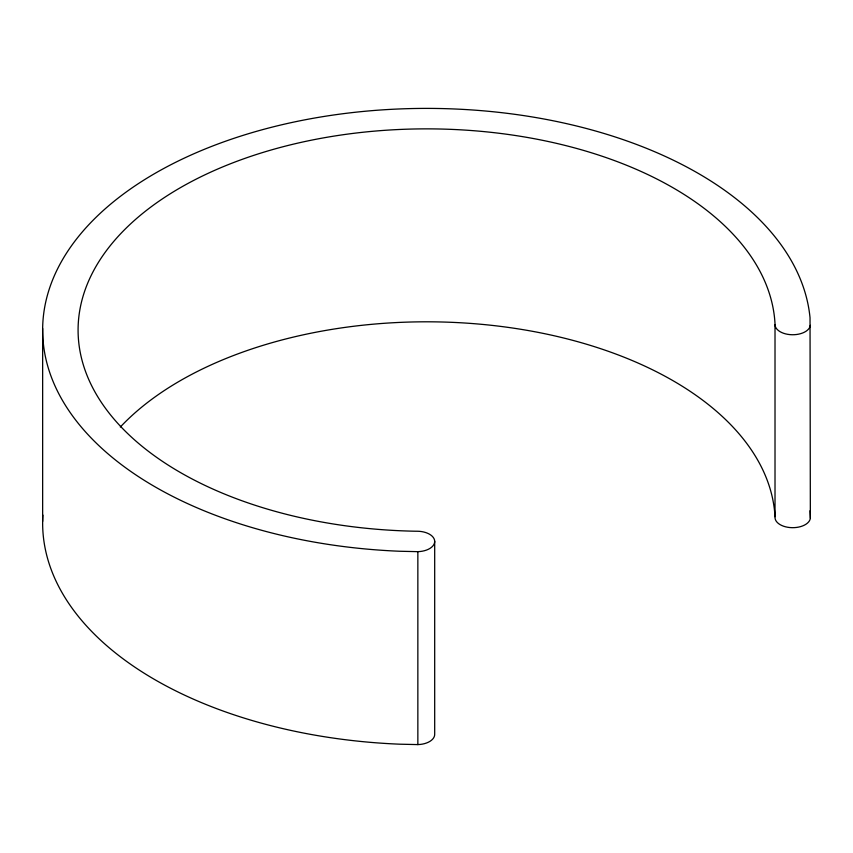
<?xml version="1.0" encoding="UTF-8"?>
<svg xmlns="http://www.w3.org/2000/svg" width="853" height="853" viewBox="0 0 853 853"><rect width="100%" height="100%" fill="white"/><g stroke="black" fill="none" stroke-linecap="round" stroke-linejoin="round"><path stroke-width="1.28" d="M434.689 541.197A17.7 10.215 0 0 1 417.853 551.656L399.737 551.251A383.989 221.695 0 0 1 42.789 323.841A383.989 221.695 0 0 1 421.382 108.416A383.989 221.695 0 0 1 810.03 317.785L810.35 518.261A17.7 10.215 0 0 1 792.021 527.676A17.7 10.215 0 0 1 775.014 517.472L775.014 323.777A348.546 201.233 0 0 0 422.981 128.878A348.546 201.233 0 0 0 78.103 327.989A348.546 201.233 0 0 0 415.688 531.227L417 531.227A17.7 10.215 0 0 1 434.689 541.197L434.689 734.145A17.7 10.215 0 0 1 417.853 744.594L399.737 744.189A383.989 221.695 0 0 1 42.885 515.095M810.03 510.723L810.35 518.261M417.853 551.656L417.853 744.594M42.65 328.48L42.65 521.428M120.326 427.022A348.546 201.233 0 0 1 507.108 327.243A348.546 201.233 0 0 1 775.014 516.715M810.35 325.324A17.7 10.215 0 0 1 792.021 334.739A17.7 10.215 0 0 1 775.014 324.535"/></g></svg>
